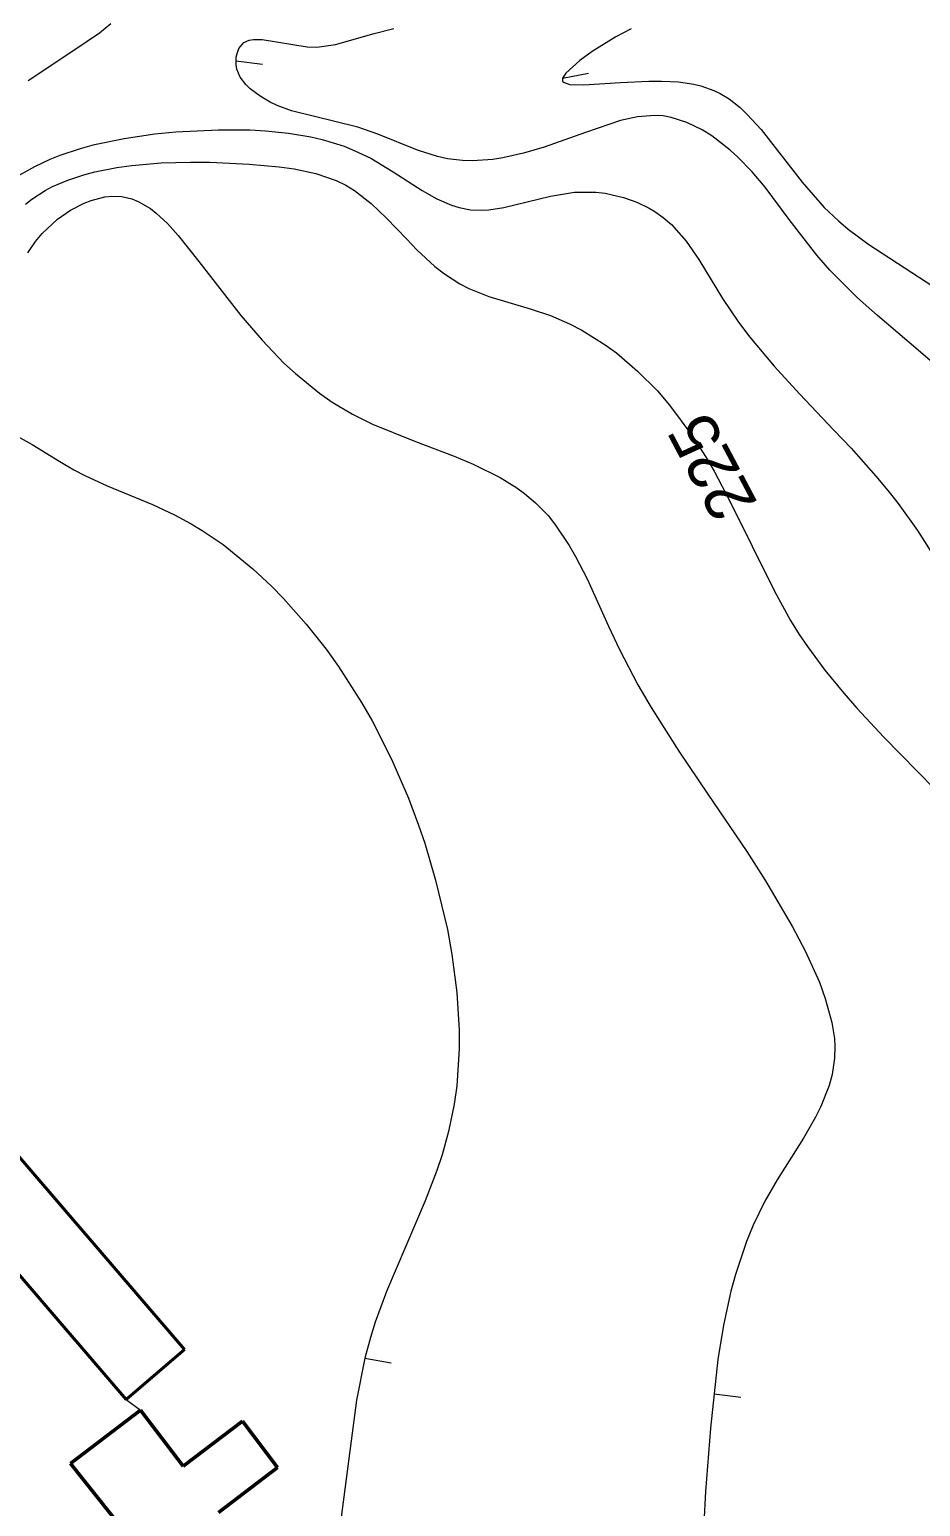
# Model space of a CAD drawing. Extents: x 1000 to 4000, y -5000 to -1000.
# Drawn here: x 1706.4 to 1773.4, y -4375.9 to -4264.8 of the extents above; entities that cross this region are included whole.
import ezdxf
from ezdxf.enums import TextEntityAlignment as Align

# ---------------------------------------------------------------- set-up
doc = ezdxf.new("R2010")
doc.units = 0
doc.header["$MEASUREMENT"] = 0
for name, color, linetype in [('СЛОЙ_24', 7, 'CONTINUOUS'), ('СЛОЙ_50', 7, 'CONTINUOUS'), ('СЛОЙ_6', 7, 'CONTINUOUS')]:
    doc.layers.add(name, color=color, linetype=linetype)
doc.styles.add('STYLE-CHAR_FAST_FONT', font='CHAR_FAST_FONT.shx')

msp = doc.modelspace()

# ---------------------------------------------------------------- linework, layer by layer
at = {"layer": 'СЛОЙ_24', "color": 253, "linetype": 'Continuous', "lineweight": 0}
msp.add_lwpolyline([(1713.7, -4367.82), (1714.76, -4368.61)], dxfattribs=at)
at = {"layer": 'СЛОЙ_50', "color": 253, "linetype": 'Continuous', "lineweight": 0}
for p, q in [((1746.5, -4268.45), (1748.46, -4268.09)), ((1731.64, -4364.71), (1733.61, -4365.06))]:
    msp.add_line(p, q, dxfattribs=at)
for points in [[(1712.55, -4264.37), (1711.68, -4265.08), (1709.84, -4266.32), (1706.32, -4268.66)], [(1755.86, -4271.78), (1754.68, -4271.41), (1754.08, -4271.3), (1753.44, -4271.26), (1752.15, -4271.36), (1750.85, -4271.65), (1748.23, -4272.54), (1745.12, -4273.64), (1743.57, -4274.09), (1742.02, -4274.44), (1741.25, -4274.56), (1739.73, -4274.67), (1738.97, -4274.65), (1737.85, -4274.52), (1737.1, -4274.35), (1735.6, -4273.87), (1732.62, -4272.67), (1731.1, -4272.13), (1726.12, -4270.9), (1725.06, -4270.5), (1724.53, -4270.26), (1723.77, -4269.82), (1723.01, -4269.26), (1722.68, -4268.94), (1722.27, -4268.39), (1722.01, -4267.77), (1721.96, -4267.43), (1721.96, -4267.15), (1721.97, -4266.88), (1722.03, -4266.6), (1722.17, -4266.22), (1722.53, -4265.78), (1722.94, -4265.59), (1723.26, -4265.54), (1723.93, -4265.54), (1727.31, -4266.11), (1728.02, -4266.12), (1729.44, -4265.92), (1732.34, -4265.09), (1733.82, -4264.71)], [(1751.65, -4264.75), (1750.51, -4265.35), (1748.74, -4266.46), (1747.81, -4267.13), (1746.75, -4268.07), (1746.5, -4268.45), (1746.51, -4268.67), (1746.62, -4268.78), (1747.05, -4268.92), (1748.1, -4268.96), (1750.86, -4268.78), (1753, -4268.67), (1753.95, -4268.67), (1755.23, -4268.74), (1756.38, -4268.91), (1756.9, -4269.04), (1757.89, -4269.39), (1758.35, -4269.61), (1759.02, -4270.02), (1759.85, -4270.67), (1760.39, -4271.18), (1761.44, -4272.32), (1764.53, -4276.27)], [(1721.96, -4267.15), (1723.95, -4267.41)], [(1775.57, -4290.92), (1773.25, -4288.91), (1770.18, -4286.3), (1768.69, -4284.97), (1766.59, -4282.88), (1765.61, -4281.77), (1763.55, -4279.09), (1761.73, -4276.66), (1760.75, -4275.5), (1759.68, -4274.39), (1759.1, -4273.86), (1757.73, -4272.8), (1757, -4272.34), (1755.86, -4271.78)], [(1704.98, -4276.13), (1706.84, -4275.09), (1707.99, -4274.55), (1708.74, -4274.25), (1710.26, -4273.74), (1711.32, -4273.45), (1713.54, -4272.98), (1715.86, -4272.65), (1717.44, -4272.5), (1720.63, -4272.34), (1722.99, -4272.35), (1724.16, -4272.41), (1725.89, -4272.58), (1727.59, -4272.87), (1728.43, -4273.07), (1730.08, -4273.58), (1730.89, -4273.91), (1732.08, -4274.48), (1733.76, -4275.49), (1735.95, -4276.9), (1737.05, -4277.52), (1738.16, -4278.01), (1738.72, -4278.19), (1739.58, -4278.35), (1740.4, -4278.39), (1740.95, -4278.36), (1742.08, -4278.19), (1745.59, -4277.33), (1747.4, -4277.04), (1749.01, -4277.03), (1749.71, -4277.11), (1751.09, -4277.42), (1752.08, -4277.77), (1753.01, -4278.22), (1753.45, -4278.49), (1754.07, -4278.93), (1754.69, -4279.47), (1755.79, -4280.71), (1756.74, -4282.1), (1758.52, -4285.03), (1759.73, -4286.8), (1760.59, -4287.94), (1762.41, -4290.11), (1764.32, -4292.2), (1766.91, -4294.92), (1768.2, -4296.28), (1770.06, -4298.37), (1770.96, -4299.45), (1771.73, -4300.44), (1773.19, -4302.47), (1774.55, -4304.6)], [(1706.13, -4277.93), (1706.59, -4277.55), (1707.61, -4276.89), (1708.16, -4276.61), (1709.3, -4276.12), (1710.51, -4275.73), (1711.33, -4275.51), (1712.99, -4275.18), (1714.11, -4275.02), (1716.32, -4274.82), (1718.52, -4274.76), (1719.98, -4274.78), (1722.95, -4274.93), (1725.21, -4275.12), (1726.32, -4275.28), (1727.95, -4275.62), (1729.48, -4276.15), (1730.2, -4276.5), (1730.87, -4276.9), (1732.12, -4277.87), (1733.28, -4278.99), (1734.79, -4280.57), (1735.56, -4281.36), (1736.91, -4282.62), (1737.63, -4283.18), (1738.77, -4283.91), (1739.47, -4284.27)], [(1764.53, -4276.27), (1766.18, -4278.17), (1767.25, -4279.19)], [(1706.3, -4281.58), (1706.89, -4280.73), (1707.38, -4280.14), (1708.54, -4279.07), (1709.51, -4278.39), (1710.53, -4277.85), (1711.06, -4277.65), (1712.1, -4277.38), (1712.62, -4277.33), (1713.37, -4277.36), (1714.12, -4277.53), (1714.6, -4277.72), (1715.52, -4278.26), (1715.95, -4278.6), (1716.8, -4279.39), (1717.61, -4280.29), (1719.15, -4282.24), (1722.32, -4286.3), (1723.91, -4288.16), (1725.56, -4289.88), (1726.42, -4290.67), (1728.23, -4292.14), (1729.18, -4292.81), (1730.7, -4293.71), (1732.22, -4294.46), (1735.45, -4295.77), (1738.36, -4296.88), (1739.78, -4297.47), (1741.81, -4298.48), (1743.06, -4299.25), (1743.65, -4299.68), (1744.48, -4300.38), (1745.41, -4301.35), (1745.98, -4302.06), (1747.01, -4303.59), (1747.48, -4304.41), (1748.35, -4306.11), (1749.97, -4309.65), (1750.79, -4311.41), (1752.17, -4314.07), (1753.16, -4315.77), (1755.25, -4319.07), (1757.42, -4322.29), (1760.35, -4326.6), (1761.77, -4328.81), (1763.79, -4332.26), (1764.74, -4334.08), (1765.81, -4336.44), (1766.26, -4337.65), (1766.76, -4339.46), (1766.94, -4340.66), (1766.98, -4341.26), (1766.96, -4342.14), (1766.77, -4343.38), (1766.55, -4344.19), (1765.91, -4345.79), (1765.52, -4346.58), (1764.62, -4348.15), (1762.64, -4351.29), (1761.72, -4352.9), (1760.83, -4354.7), (1760.33, -4355.92), (1759.5, -4358.41), (1759.16, -4359.67), (1758.61, -4362.23), (1758.19, -4364.8), (1757.91, -4367.38), (1757.63, -4369.97), (1757.24, -4374.72), (1757.12, -4377.12)], [(1767.25, -4279.19), (1767.98, -4279.81), (1769.52, -4280.96), (1774.34, -4284.09), (1776.72, -4285.79), (1778.62, -4287.44), (1779.51, -4288.34), (1780.75, -4289.77), (1781.85, -4291.28), (1782.33, -4292.06), (1783.16, -4293.68), (1783.5, -4294.5), (1783.89, -4295.77), (1784.11, -4296.84), (1784.21, -4297.56), (1784.32, -4299.03), (1784.31, -4301.29), (1784.17, -4304.43), (1784.14, -4306.07), (1784.18, -4307.7), (1784.27, -4308.49)], [(1739.47, -4284.27), (1740.96, -4284.86), (1744.06, -4285.79), (1745.6, -4286.31), (1747.03, -4286.92), (1747.95, -4287.4), (1749.71, -4288.5), (1750.55, -4289.12), (1752.15, -4290.48), (1753.63, -4291.97), (1754.55, -4293.04), (1756.23, -4295.29), (1757.26, -4296.91), (1757.9, -4298.01), (1759.09, -4300.26), (1762.43, -4307.04), (1763.65, -4309.23), (1764.3, -4310.28), (1764.91, -4311.2), (1766.23, -4312.98), (1767.64, -4314.7), (1768.62, -4315.82), (1770.67, -4318.01), (1776.99, -4324.48)], [(1705.04, -4295.13), (1706.62, -4296), (1708.7, -4297.28), (1709.75, -4297.9), (1710.58, -4298.33), (1712.26, -4299.1), (1715.67, -4300.52), (1717.33, -4301.29), (1718.59, -4301.97), (1719.4, -4302.46), (1720.98, -4303.53), (1723.22, -4305.34), (1724.63, -4306.66), (1725.53, -4307.58), (1727.24, -4309.5), (1728.73, -4311.4), (1729.67, -4312.7), (1731.4, -4315.4), (1732.19, -4316.79), (1733.64, -4319.65), (1734.92, -4322.6), (1735.67, -4324.62), (1736.14, -4325.98), (1736.96, -4328.76), (1737.85, -4332.48), (1738.19, -4334.36)], [(1738.19, -4334.36), (1738.56, -4337.2), (1738.73, -4340.03), (1738.73, -4341.44), (1738.55, -4344.23), (1738.36, -4345.61), (1737.94, -4347.66), (1737.45, -4349.42), (1737.06, -4350.58), (1736.18, -4352.87), (1733.27, -4359.69), (1732.42, -4361.99), (1732.06, -4363.15), (1731.64, -4364.71), (1731.02, -4367.86), (1729.74, -4377.6)], [(1757.91, -4367.38), (1759.9, -4367.63)]]:
    msp.add_lwpolyline(points, dxfattribs=at)
at = {"layer": 'СЛОЙ_6', "color": 253, "linetype": 'Continuous', "lineweight": 50}
for p, q in [((1714.76, -4368.61), (1709.52, -4372.61)), ((1714.76, -4368.61), (1717.98, -4372.83)), ((1722.43, -4369.44), (1717.98, -4372.83)), ((1722.43, -4369.44), (1725.08, -4372.91)), ((1709.52, -4372.61), (1740.11, -4411.19)), ((1725.08, -4372.91), (1720.64, -4376.31))]:
    msp.add_line(p, q, dxfattribs=at)
at = {"layer": 'СЛОЙ_6', "color": 253, "linetype": 'Continuous', "lineweight": 40}
for points in [[(1633.09, -4280.68), (1635.17, -4281.32), (1679.38, -4318.99), (1718.07, -4364.06)], [(1625.87, -4286.54), (1631.34, -4286.2), (1675.34, -4323.11), (1713.7, -4367.82)], [(1713.7, -4367.82), (1718.07, -4364.06)]]:
    msp.add_lwpolyline(points, dxfattribs=at)

# ---------------------------------------------------------------- texts
at = {"layer": 'СЛОЙ_50', "color": 253, "linetype": 'Continuous', "lineweight": 0, "style": 'STYLE-CHAR_FAST_FONT'}
msp.add_text('225', height=3.6, rotation=117.9186, dxfattribs=at).set_placement((1757.74, -4297.71), align=Align.MIDDLE_CENTER)

doc.saveas('drawing.dxf')
